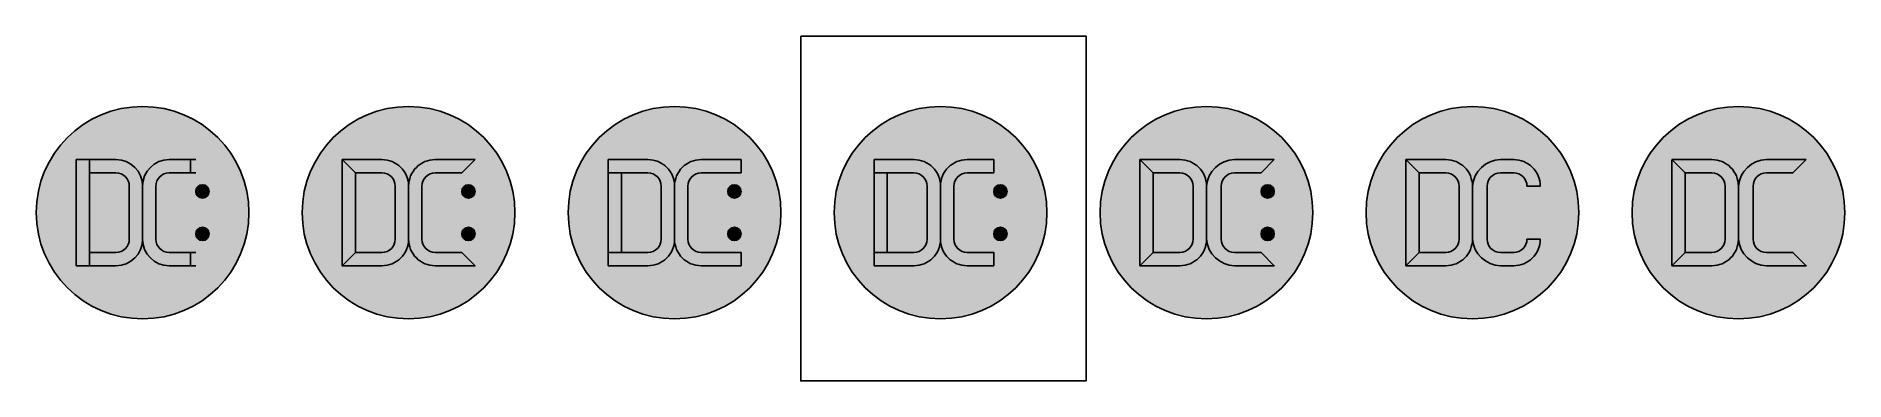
# Model space of a CAD drawing. Header units: inches. Extents: x 4.1 to 38.1, y -7.7 to -1.2.
import ezdxf

# ---------------------------------------------------------------- set-up
doc = ezdxf.new("R2010")
doc.units = ezdxf.units.IN
doc.header["$MEASUREMENT"] = 0

msp = doc.modelspace()

# ---------------------------------------------------------------- hatches: boundary and pattern name
at = {"true_color": 0x2b2b2b}
for points in [[(4.109, -4.504, 1), (8.109, -4.504, 1)], [(9.109, -4.504, 1), (13.109, -4.504, 1)], [(14.109, -4.504, 1), (18.109, -4.504, 1)], [(19.109, -4.504, 1), (23.109, -4.504, 1)], [(24.109, -4.504, 1), (28.109, -4.504, 1)], [(29.109, -4.504, 1), (33.109, -4.504, 1)], [(34.109, -4.504, 1), (38.109, -4.504, 1)]]:
    msp.add_hatch(color=250, dxfattribs=at).paths.add_polyline_path(points)
at = {"true_color": 0xcc7832}
for points in [[(4.859, -3.504), (4.859, -5.504), (5.109, -5.504), (5.109, -3.504)], [(9.859, -3.504), (9.859, -5.504), (10.109, -5.254), (10.109, -3.754)], [(24.859, -3.504), (25.609, -3.504, -0.414214), (26.109, -4.004), (26.109, -5.004, -0.414214), (25.609, -5.504), (24.859, -5.504), (25.109, -5.254), (25.609, -5.254, 0.414214), (25.859, -5.004), (25.859, -4.004, 0.414214), (25.609, -3.754), (25.109, -3.754)], [(14.859, -3.754), (14.859, -5.254), (15.109, -5.254), (15.109, -3.754)]]:
    msp.add_hatch(color=23, dxfattribs=at).paths.add_polyline_path(points)
at = {"true_color": 0xffc66d}
for points in [[(6.109, -4.004, 0.414214), (5.609, -3.504), (5.109, -3.504), (5.109, -3.754), (5.609, -3.754, -0.414214), (5.859, -4.004), (5.859, -5.004, -0.414214), (5.609, -5.254), (5.109, -5.254), (5.109, -5.504), (5.609, -5.504, 0.414214), (6.109, -5.004)], [(9.859, -3.504), (10.609, -3.504, -0.414214), (11.109, -4.004), (11.109, -5.004, -0.414214), (10.609, -5.504), (9.859, -5.504), (10.109, -5.254), (10.609, -5.254, 0.414214), (10.859, -5.004), (10.859, -4.004, 0.414214), (10.609, -3.754), (10.109, -3.754)], [(14.859, -3.504), (15.609, -3.504, -0.414214), (16.109, -4.004), (16.109, -5.004, -0.414214), (15.609, -5.504), (14.859, -5.504), (14.859, -5.254), (15.609, -5.254, 0.414214), (15.859, -5.004), (15.859, -4.004, 0.414214), (15.609, -3.754), (14.859, -3.754)], [(19.859, -3.504), (20.609, -3.504, -0.414214), (21.109, -4.004), (21.109, -5.004, -0.414214), (20.609, -5.504), (19.859, -5.504), (19.859, -5.254), (20.609, -5.254, 0.414214), (20.859, -5.004), (20.859, -4.004, 0.414214), (20.609, -3.754), (19.859, -3.754)], [(24.859, -3.504), (24.859, -5.504), (25.109, -5.254), (25.109, -3.754)], [(29.859, -3.504), (29.859, -5.504), (30.109, -5.254), (30.109, -3.754)], [(29.859, -3.504), (30.609, -3.504, -0.414214), (31.109, -4.004), (31.109, -5.004, -0.414214), (30.609, -5.504), (29.859, -5.504), (30.109, -5.254), (30.609, -5.254, 0.414214), (30.859, -5.004), (30.859, -4.004, 0.414214), (30.609, -3.754), (30.109, -3.754)], [(34.859, -3.504), (35.609, -3.504, -0.414214), (36.109, -4.004), (36.109, -5.004, -0.414214), (35.609, -5.504), (34.859, -5.504), (35.109, -5.254), (35.609, -5.254, 0.414214), (35.859, -5.004), (35.859, -4.004, 0.414214), (35.609, -3.754), (35.109, -3.754)], [(19.859, -3.754), (19.859, -5.254), (20.109, -5.254), (20.109, -3.754)]]:
    msp.add_hatch(color=31, dxfattribs=at).paths.add_polyline_path(points)
at = {"true_color": 0x9876aa}
for points in [[(7.109, -3.754), (7.109, -3.504), (6.609, -3.504, 0.414214), (6.109, -4.004), (6.109, -5.004, 0.414214), (6.609, -5.504), (7.109, -5.504), (7.109, -5.254), (6.609, -5.254, -0.414214), (6.359, -5.004), (6.359, -4.004, -0.414214), (6.609, -3.754)], [(12.359, -3.504), (11.609, -3.504, 0.414214), (11.109, -4.004), (11.109, -5.004, 0.414214), (11.609, -5.504), (12.359, -5.504), (12.109, -5.254), (11.609, -5.254, -0.414214), (11.359, -5.004), (11.359, -4.004, -0.414214), (11.609, -3.754), (12.109, -3.754)], [(17.359, -3.504), (16.609, -3.504, 0.414214), (16.109, -4.004), (16.109, -5.004, 0.414214), (16.609, -5.504), (17.359, -5.504), (17.359, -5.254), (16.609, -5.254, -0.414214), (16.359, -5.004), (16.359, -4.004, -0.414214), (16.609, -3.754), (17.359, -3.754)], [(22.109, -3.504), (21.609, -3.504, 0.414214), (21.109, -4.004), (21.109, -5.004, 0.414214), (21.609, -5.504), (22.109, -5.504), (22.109, -5.254), (21.609, -5.254, -0.414214), (21.359, -5.004), (21.359, -4.004, -0.414214), (21.609, -3.754), (22.109, -3.754)], [(27.384, -3.504), (26.634, -3.504, 0.380165), (26.109, -4.004), (26.109, -5.004, 0.380165), (26.634, -5.504), (27.384, -5.504), (27.134, -5.254), (26.634, -5.254, -0.414214), (26.384, -5.004), (26.384, -4.004, -0.414214), (26.634, -3.754), (27.134, -3.754)], [(31.884, -3.504, -0.414214), (32.384, -4.004), (32.134, -4.004, 0.414214), (31.884, -3.754), (31.634, -3.754, 0.414214), (31.384, -4.004), (31.384, -5.004, 0.414214), (31.634, -5.254), (31.884, -5.254, 0.414214), (32.134, -5.004), (32.384, -5.004, -0.414214), (31.884, -5.504), (31.634, -5.504, -0.380165), (31.109, -5.004), (31.109, -4.004, -0.380165), (31.634, -3.504)], [(37.384, -3.504), (36.634, -3.504, 0.380165), (36.109, -4.004), (36.109, -5.004, 0.380165), (36.634, -5.504), (37.384, -5.504), (37.134, -5.254), (36.634, -5.254, -0.414214), (36.384, -5.004), (36.384, -4.004, -0.414214), (36.634, -3.754), (37.134, -3.754)]]:
    msp.add_hatch(color=193, dxfattribs=at).paths.add_polyline_path(points)
at = {"true_color": 0xcc7832}
h = msp.add_hatch(color=23, dxfattribs=at)
edge = h.paths.add_edge_path()
edge.add_arc((7.234, -4.104), 0.125, 0, 360)
h = msp.add_hatch(color=23, dxfattribs=at)
edge = h.paths.add_edge_path()
edge.add_arc((12.234, -4.104), 0.125, 0, 360)
h = msp.add_hatch(color=23, dxfattribs=at)
edge = h.paths.add_edge_path()
edge.add_arc((17.234, -4.104), 0.125, 0, 360)
h = msp.add_hatch(color=23, dxfattribs=at)
edge = h.paths.add_edge_path()
edge.add_arc((22.234, -4.104), 0.125, 0, 360)
h = msp.add_hatch(color=23, dxfattribs=at)
edge = h.paths.add_edge_path()
edge.add_arc((27.259, -4.104), 0.125, 0, 360)
h = msp.add_hatch(color=23, dxfattribs=at)
edge = h.paths.add_edge_path()
edge.add_arc((7.234, -4.904), 0.125, 0, 360)
h = msp.add_hatch(color=23, dxfattribs=at)
edge = h.paths.add_edge_path()
edge.add_arc((12.234, -4.904), 0.125, 0, 360)
h = msp.add_hatch(color=23, dxfattribs=at)
edge = h.paths.add_edge_path()
edge.add_arc((17.234, -4.904), 0.125, 0, 360)
h = msp.add_hatch(color=23, dxfattribs=at)
edge = h.paths.add_edge_path()
edge.add_arc((22.234, -4.904), 0.125, 0, 360)
h = msp.add_hatch(color=23, dxfattribs=at)
edge = h.paths.add_edge_path()
edge.add_arc((27.259, -4.904), 0.125, 0, 360)

# ---------------------------------------------------------------- linework, layer by layer
at = {"color": 31, "true_color": 0xffc66d}
for p, q in [((5.109, -3.504), (5.609, -3.504)), ((35.109, -3.754), (34.859, -3.504)), ((5.109, -3.754), (5.609, -3.754)), ((5.859, -4.004), (5.859, -5.004)), ((5.609, -5.254), (5.109, -5.254)), ((34.859, -5.504), (35.109, -5.254)), ((5.609, -5.504), (5.109, -5.504))]:
    msp.add_line(p, q, dxfattribs=at)
at = {"color": 193, "true_color": 0x9876aa}
for p, q in [((7.109, -3.504), (6.609, -3.504)), ((6.109, -4.004), (6.109, -5.004)), ((6.359, -4.004), (6.359, -5.004)), ((7.109, -3.754), (6.609, -3.754)), ((32.134, -4.004), (32.134, -4.004)), ((6.609, -5.254), (7.109, -5.254)), ((6.609, -5.504), (7.109, -5.504))]:
    msp.add_line(p, q, dxfattribs=at)
at = {"color": 23, "true_color": 0xcc7832}
for p, q in [((7.009, -3.754), (7.009, -3.504)), ((7.009, -5.254), (7.009, -5.504))]:
    msp.add_line(p, q, dxfattribs=at)
msp.add_lwpolyline([(18.482, -1.179), (18.482, -7.672), (23.847, -7.672), (23.847, -1.179)], close=True)
msp.add_lwpolyline([(4.859, -3.504), (4.859, -5.504), (5.109, -5.504), (5.109, -3.504)], close=True, dxfattribs=at)
for points in [[(9.859, -3.504), (9.859, -5.504), (10.109, -5.254), (10.109, -3.754), (9.859, -3.504)], [(14.859, -3.754), (14.859, -5.254), (15.109, -5.254), (15.109, -3.754), (14.859, -3.754)]]:
    msp.add_lwpolyline(points, dxfattribs=at)
at = {"color": 31, "true_color": 0xffc66d}
for points in [[(9.859, -3.504), (10.609, -3.504, -0.414214), (11.109, -4.004), (11.109, -5.004, -0.414214), (10.609, -5.504), (9.859, -5.504), (10.109, -5.254), (10.609, -5.254, 0.414214), (10.859, -5.004), (10.859, -4.004, 0.414214), (10.609, -3.754), (10.109, -3.754)], [(14.859, -3.504), (15.609, -3.504, -0.414214), (16.109, -4.004), (16.109, -5.004, -0.414214), (15.609, -5.504), (14.859, -5.504), (14.859, -5.254), (15.609, -5.254, 0.414214), (15.859, -5.004), (15.859, -4.004, 0.414214), (15.609, -3.754), (14.859, -3.754)], [(19.859, -3.504), (20.609, -3.504, -0.414214), (21.109, -4.004), (21.109, -5.004, -0.414214), (20.609, -5.504), (19.859, -5.504), (19.859, -5.254), (20.609, -5.254, 0.414214), (20.859, -5.004), (20.859, -4.004, 0.414214), (20.609, -3.754), (19.859, -3.754)], [(29.859, -3.504), (30.609, -3.504, -0.414214), (31.109, -4.004), (31.109, -5.004, -0.414214), (30.609, -5.504), (29.859, -5.504), (30.109, -5.254), (30.609, -5.254, 0.414214), (30.859, -5.004), (30.859, -4.004, 0.414214), (30.609, -3.754), (30.109, -3.754)], [(34.859, -3.504), (35.609, -3.504, -0.414214), (36.109, -4.004), (36.109, -5.004, -0.414214), (35.609, -5.504), (34.859, -5.504), (35.109, -5.254), (35.609, -5.254, 0.414214), (35.859, -5.004), (35.859, -4.004, 0.414214), (35.609, -3.754), (35.109, -3.754)]]:
    msp.add_lwpolyline(points, format="xyb", close=True, dxfattribs=at)
at = {"color": 193, "true_color": 0x9876aa}
for points in [[(12.359, -3.504), (11.609, -3.504, 0.414214), (11.109, -4.004), (11.109, -5.004, 0.414214), (11.609, -5.504), (12.359, -5.504), (12.109, -5.254), (11.609, -5.254, -0.414214), (11.359, -5.004), (11.359, -4.004, -0.414214), (11.609, -3.754), (12.109, -3.754)], [(17.359, -3.504), (16.609, -3.504, 0.414214), (16.109, -4.004), (16.109, -5.004, 0.414214), (16.609, -5.504), (17.359, -5.504), (17.359, -5.254), (16.609, -5.254, -0.414214), (16.359, -5.004), (16.359, -4.004, -0.414214), (16.609, -3.754), (17.359, -3.754)], [(22.109, -3.504), (21.609, -3.504, 0.414214), (21.109, -4.004), (21.109, -5.004, 0.414214), (21.609, -5.504), (22.109, -5.504), (22.109, -5.254), (21.609, -5.254, -0.414214), (21.359, -5.004), (21.359, -4.004, -0.414214), (21.609, -3.754), (22.109, -3.754)], [(27.384, -3.504), (26.634, -3.504, 0.380165), (26.109, -4.004), (26.109, -5.004, 0.380165), (26.634, -5.504), (27.384, -5.504), (27.134, -5.254), (26.634, -5.254, -0.414214), (26.384, -5.004), (26.384, -4.004, -0.414214), (26.634, -3.754), (27.134, -3.754)], [(31.884, -3.504, -0.414214), (32.384, -4.004), (32.384, -4.004), (32.134, -4.004, 0.414214), (31.884, -3.754), (31.634, -3.754, 0.414214), (31.384, -4.004), (31.384, -5.004, 0.414214), (31.634, -5.254), (31.884, -5.254, 0.414214), (32.134, -5.004), (32.134, -5.004), (32.384, -5.004), (32.384, -5.004, -0.414214), (31.884, -5.504), (31.634, -5.504, -0.380165), (31.109, -5.004), (31.109, -4.004, -0.380165), (31.634, -3.504)], [(37.384, -3.504), (36.634, -3.504, 0.380165), (36.109, -4.004), (36.109, -5.004, 0.380165), (36.634, -5.504), (37.384, -5.504), (37.134, -5.254), (36.634, -5.254, -0.414214), (36.384, -5.004), (36.384, -4.004, -0.414214), (36.634, -3.754), (37.134, -3.754)]]:
    msp.add_lwpolyline(points, format="xyb", close=True, dxfattribs=at)
at = {"color": 31, "true_color": 0xffc66d}
for points in [[(24.859, -3.504), (24.859, -5.504), (25.109, -5.254), (25.109, -3.754), (24.859, -3.504)], [(29.859, -3.504), (29.859, -5.504), (30.109, -5.254), (30.109, -3.754), (29.859, -3.504)], [(19.859, -3.754), (19.859, -5.254), (20.109, -5.254), (20.109, -3.754), (19.859, -3.754)]]:
    msp.add_lwpolyline(points, dxfattribs=at)
at = {"color": 23, "true_color": 0xcc7832}
msp.add_lwpolyline([(24.859, -3.504), (25.609, -3.504, -0.414214), (26.109, -4.004), (26.109, -5.004, -0.414214), (25.609, -5.504), (24.859, -5.504), (25.109, -5.254), (25.609, -5.254, 0.414214), (25.859, -5.004), (25.859, -4.004, 0.414214), (25.609, -3.754), (25.109, -3.754)], format="xyb", close=True, dxfattribs=at)
at = {"color": 31, "true_color": 0xffc66d, "const_width": 0.03}
for points in [[(34.859, -3.504), (34.859, -5.504)], [(35.109, -5.254), (35.109, -3.754)]]:
    msp.add_lwpolyline(points, dxfattribs=at)
at = {"color": 250, "true_color": 0x2b2b2b}
for centre in [(6.109, -4.504), (11.109, -4.504), (16.109, -4.504), (21.109, -4.504), (26.109, -4.504), (31.109, -4.504), (36.109, -4.504)]:
    msp.add_circle(centre, 2, dxfattribs=at)
at = {"color": 23, "true_color": 0xcc7832}
for centre in [(7.234, -4.104), (12.234, -4.104), (17.234, -4.104), (22.234, -4.104), (27.259, -4.104), (7.234, -4.904), (12.234, -4.904), (17.234, -4.904), (22.234, -4.904), (27.259, -4.904)]:
    msp.add_circle(centre, 0.125, dxfattribs=at)
at = {"color": 31, "true_color": 0xffc66d}
for centre, radius, start, end in [((5.609, -4.004), 0.5, 0, 90), ((5.609, -4.004), 0.25, 0, 90), ((5.609, -5.004), 0.5, 270, 0), ((5.609, -5.004), 0.25, 270, 0)]:
    msp.add_arc(centre, radius, start, end, dxfattribs=at)
at = {"color": 193, "true_color": 0x9876aa}
for centre, radius, start, end in [((6.609, -4.004), 0.5, 90, 180), ((6.609, -4.004), 0.25, 90, 180), ((6.609, -5.004), 0.5, 180, 270), ((6.609, -5.004), 0.25, 180, 270)]:
    msp.add_arc(centre, radius, start, end, dxfattribs=at)

doc.saveas('drawing.dxf')
